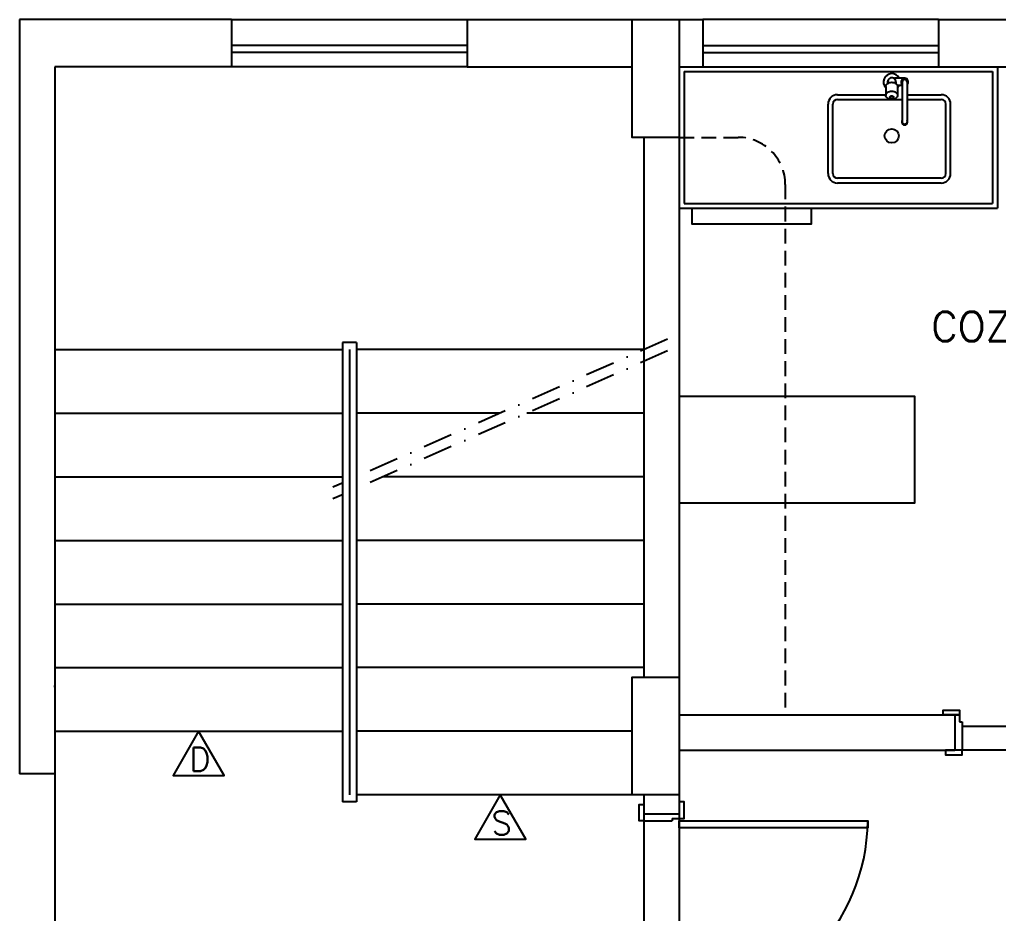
# Model space of a CAD drawing. Extents: x 126968 to 132038, y -1805 to 3860.
# Drawn here: x 129035.6 to 129451.1, y 2490.3 to 2869.6 of the extents above; entities that cross this region are included whole.
import ezdxf
from ezdxf.enums import TextEntityAlignment as Align

# ---------------------------------------------------------------- set-up
doc = ezdxf.new("R2010")
doc.units = 0
doc.header["$MEASUREMENT"] = 0
doc.linetypes.add('DASHDOT', pattern=[1, 0.5, -0.25, 0, -0.25])
doc.linetypes.add('HIDDEN', pattern=[0.375, 0.25, -0.125])
doc.layers.get('0').update_dxf_attribs({"linetype": 'CONTINUOUS'})
for name, color, linetype in [('EIXO', 1, 'DASHDOT'), ('ESCR03', 3, 'CONTINUOUS'), ('PENA01', 1, 'CONTINUOUS'), ('PENA02', 2, 'CONTINUOUS'), ('PENA03', 3, 'CONTINUOUS'), ('PENA06', 6, 'CONTINUOUS')]:
    doc.layers.add(name, color=color, linetype=linetype)
doc.layers.add('PROJEÇÃO', color=1, linetype='HIDDEN', transparency=0.51)
doc.styles.add('ROMANS', font='ROMANS.SHX')

msp = doc.modelspace()

# ---------------------------------------------------------------- linework, layer by layer
for p, q in [((129404.027, 2843.187), (129404.027, 2842.487)), ((129411.277, 2844.687), (129406.923, 2844.687)), ((129407.527, 2843.187), (129407.527, 2842.487)), ((129410.277, 2841.687), (129408.19, 2841.687)), ((129410.277, 2843.187), (129410.277, 2826.187)), ((129412.277, 2843.187), (129412.277, 2826.187)), ((129382.777, 2837.753), (129403.31, 2837.753)), ((129403.277, 2841.225), (129403.277, 2837.465)), ((129408.277, 2841.225), (129408.277, 2837.465)), ((129412.277, 2837.753), (129426.777, 2837.753)), ((129378.777, 2804.253), (129378.777, 2833.753)), ((129380.777, 2804.253), (129380.777, 2833.753)), ((129382.777, 2835.753), (129410.277, 2835.753)), ((129412.277, 2835.753), (129426.777, 2835.753)), ((129428.777, 2804.253), (129428.777, 2833.753)), ((129430.777, 2804.253), (129430.777, 2833.753)), ((129426.777, 2802.253), (129382.777, 2802.253)), ((129426.777, 2800.253), (129382.777, 2800.253))]:
    msp.add_line(p, q)
msp.add_lwpolyline([(129403.277, 2841.225, -0.1332562), (129403.451, 2841.867, -0.1067563), (129404.009, 2842.475, -0.0828275), (129404.787, 2842.851, -0.0713517), (129405.777, 2842.993, -0.0713517), (129406.768, 2842.851, -0.0828275), (129407.545, 2842.475, -0.1067563), (129408.103, 2841.867, -0.1332562), (129408.277, 2841.225)], format="xyb")
for points in [[(129408.277, 2837.465, -0.1332562), (129408.103, 2836.823, -0.1067563), (129407.545, 2836.215, -0.0828275), (129406.768, 2835.839, -0.0713517), (129405.777, 2835.697, -0.0713517), (129404.787, 2835.839, -0.0828275), (129404.009, 2836.215, -0.1067563), (129403.451, 2836.823, -0.1332562), (129403.277, 2837.465, -0.1332562), (129403.451, 2838.107, -0.1067563), (129404.009, 2838.715, -0.0828275), (129404.787, 2839.091, -0.0713517), (129405.777, 2839.233, -0.0713517), (129406.768, 2839.091, -0.0828275), (129407.545, 2838.715, -0.1067563), (129408.103, 2838.107, -0.1332562)], [(129405.027, 2836.715, -0.1332562), (129405.079, 2836.908, -0.1067563), (129405.247, 2837.09, -0.0828275), (129405.48, 2837.203, -0.0713517), (129405.777, 2837.245, -0.0713517), (129406.074, 2837.203, -0.0828275), (129406.307, 2837.09, -0.1067563), (129406.475, 2836.908, -0.1332562), (129406.527, 2836.715, -0.1332562), (129406.475, 2836.522, -0.1067563), (129406.307, 2836.34, -0.0828275), (129406.074, 2836.227, -0.0713517), (129405.777, 2836.185, -0.0713517), (129405.48, 2836.227, -0.0828275), (129405.247, 2836.34, -0.1067563), (129405.079, 2836.522, -0.1332562)]]:
    msp.add_lwpolyline(points, format="xyb", close=True)
msp.add_lwpolyline([(129320.974, 2789.615), (129320.974, 2782.888), (129371.774, 2782.888), (129371.774, 2789.615)])
msp.add_circle((129405.777, 2820.253), 3)
for centre, radius, start, end in [((129405.777, 2843.187), 3.5, 25.37693, 224.41531), ((129405.777, 2843.187), 1.75, 65.38002, 180), ((129405.777, 2843.187), 1.75, 0, 58.99728), ((129405.777, 2843.187), 3.5, 315.58469, 334.62307), ((129411.277, 2843.187), 1.5, 311.81031, 228.18969), ((129411.277, 2843.187), 1, 359.99979, 179.99979), ((129382.777, 2833.753), 4, 90, 180), ((129426.777, 2833.753), 4, 0, 90), ((129382.777, 2833.753), 2, 90, 180), ((129426.777, 2833.753), 2, 0, 90), ((129411.277, 2826.187), 1.25, 143.1301, 36.8699), ((129411.277, 2826.187), 1, 179.99988, 359.99988), ((129382.777, 2804.253), 4, 180, 270), ((129382.777, 2804.253), 2, 180, 270), ((129426.777, 2804.253), 4, 270, 0), ((129426.777, 2804.253), 2, 270, 0)]:
    msp.add_arc(centre, radius, start, end)
at = {"layer": 'EIXO', "ltscale": 25}
for p, q in [((129310.613, 2734.041), (129168.613, 2671.188)), ((129310.613, 2729.041), (129168.613, 2666.188))]:
    msp.add_line(p, q, dxfattribs=at)
at = {"layer": 'PENA01'}
for p, q in [((129505.613, 2569.615), (129435.613, 2569.615)), ((129505.613, 2559.615), (129435.613, 2559.615)), ((129050.613, 2549.615), (129050.613, 2469.615)), ((129315.613, 2530.615), (129315.613, 2448.615)), ((129300.613, 2529.615), (129300.613, 2449.615))]:
    msp.add_line(p, q, dxfattribs=at)
for points in [[(129111.613, 2567.615), (129100.788, 2548.865), (129122.438, 2548.865)], [(129239.613, 2540.615), (129228.788, 2521.865), (129250.438, 2521.865)]]:
    msp.add_lwpolyline(points, close=True, dxfattribs=at)
msp.add_arc((129313.88, 2530.332), 81.736, 271.21496, 359.49678, dxfattribs=at)
at = {"layer": 'PENA02', "linetype": 'Continuous'}
for p, q in [((129125.613, 2869.615), (129225.613, 2869.615)), ((129425.613, 2869.615), (129325.613, 2869.615)), ((129225.613, 2849.615), (129125.613, 2849.615)), ((129325.613, 2849.615), (129425.613, 2849.615))]:
    msp.add_line(p, q, dxfattribs=at)
at = {"layer": 'PENA02'}
for p, q in [((129050.613, 2729.615), (129172.613, 2729.615)), ((129300.613, 2729.615), (129178.613, 2729.615)), ((129050.613, 2702.615), (129172.613, 2702.615)), ((129239.613, 2702.615), (129178.613, 2702.615)), ((129300.613, 2702.615), (129250.909, 2702.615)), ((129050.613, 2675.615), (129172.613, 2675.615)), ((129300.613, 2675.615), (129189.909, 2675.615)), ((129050.613, 2648.615), (129172.613, 2648.615)), ((129300.613, 2648.615), (129178.613, 2648.615)), ((129050.613, 2621.615), (129172.613, 2621.615)), ((129300.613, 2621.615), (129178.613, 2621.615)), ((129050.613, 2594.615), (129172.613, 2594.615)), ((129300.613, 2594.615), (129178.613, 2594.615)), ((129050.613, 2567.615), (129172.613, 2567.615)), ((129295.613, 2567.615), (129178.613, 2567.615)), ((129295.613, 2540.615), (129178.613, 2540.615))]:
    msp.add_line(p, q, dxfattribs=at)
msp.add_lwpolyline([(129315.613, 2664.615), (129415.613, 2664.615), (129415.613, 2709.615), (129315.613, 2709.615)], close=True, dxfattribs=at)
at = {"layer": 'PENA03', "linetype": 'Continuous'}
for p, q in [((129225.613, 2858.615), (129125.613, 2858.615)), ((129325.613, 2858.615), (129425.613, 2858.615)), ((129225.613, 2855.615), (129125.613, 2855.615)), ((129325.613, 2855.615), (129425.613, 2855.615)), ((129432.613, 2574.615), (129434.613, 2574.615)), ((129434.613, 2574.615), (129434.613, 2571.615)), ((129434.613, 2571.615), (129435.613, 2571.615)), ((129435.613, 2571.615), (129435.613, 2559.615)), ((129435.613, 2559.615), (129432.613, 2559.615))]:
    msp.add_line(p, q, dxfattribs=at)
at = {"layer": 'PENA03'}
for p, q in [((129317.613, 2847.615), (129448.613, 2847.615)), ((129317.613, 2847.615), (129317.613, 2791.615)), ((129448.613, 2847.615), (129448.613, 2791.615)), ((129450.613, 2849.615), (129450.613, 2789.615)), ((129315.613, 2789.615), (129450.613, 2789.615)), ((129317.613, 2791.615), (129448.613, 2791.615)), ((129172.613, 2732.615), (129172.613, 2537.615)), ((129178.613, 2732.615), (129172.613, 2732.615)), ((129175.613, 2729.615), (129175.613, 2540.615)), ((129178.613, 2732.615), (129178.613, 2537.615)), ((129178.613, 2537.615), (129172.613, 2537.615)), ((129300.613, 2532.615), (129300.613, 2529.615)), ((129312.613, 2530.615), (129315.613, 2530.615)), ((129312.613, 2530.615), (129312.613, 2529.615)), ((129315.613, 2532.615), (129315.613, 2530.615)), ((129300.613, 2529.615), (129312.613, 2529.615))]:
    msp.add_line(p, q, dxfattribs=at)
at = {"layer": 'PENA03', "linetype": 'Continuous'}
for points in [[(129434.613, 2574.615), (129427.613, 2574.615), (129427.613, 2576.615), (129434.613, 2576.615)], [(129435.613, 2559.615), (129428.613, 2559.615), (129428.613, 2557.615), (129435.613, 2557.615)]]:
    msp.add_lwpolyline(points, close=True, dxfattribs=at)
at = {"layer": 'PENA03'}
for points in [[(129300.613, 2529.615), (129298.613, 2529.615), (129298.613, 2536.615), (129300.613, 2536.615)], [(129315.613, 2530.615), (129317.613, 2530.615), (129317.613, 2537.615), (129315.613, 2537.615)], [(129315.613, 2529.615), (129395.613, 2529.615), (129395.613, 2526.615), (129315.613, 2526.615)]]:
    msp.add_lwpolyline(points, close=True, dxfattribs=at)
at = {"layer": 'PENA06'}
for p, q in [((129125.613, 2869.615), (129035.613, 2869.615)), ((129035.613, 2869.615), (129035.613, 2549.615)), ((129225.613, 2869.615), (129325.613, 2869.615)), ((129425.613, 2869.615), (129590.613, 2869.615)), ((129050.613, 2849.615), (129050.613, 2549.615)), ((129125.613, 2849.615), (129050.613, 2849.615)), ((129225.613, 2849.615), (129295.613, 2849.615)), ((129315.613, 2849.615), (129325.613, 2849.615)), ((129315.613, 2849.615), (129315.613, 2569.615)), ((129425.613, 2849.615), (129580.613, 2849.615)), ((129300.613, 2819.615), (129300.613, 2590.615)), ((129050.613, 2586.615), (129050.103, 2586.615)), ((129315.613, 2574.615), (129432.613, 2574.615)), ((129432.613, 2574.615), (129432.613, 2559.615)), ((129315.613, 2559.615), (129315.613, 2532.615)), ((129315.613, 2559.615), (129432.613, 2559.615)), ((129050.613, 2549.615), (129035.613, 2549.615)), ((129300.613, 2540.615), (129300.613, 2532.615)), ((129300.613, 2532.615), (129315.613, 2532.615))]:
    msp.add_line(p, q, dxfattribs=at)
at = {"layer": 'PENA06', "linetype": 'Continuous'}
for p, q in [((129125.613, 2869.615), (129125.613, 2849.615)), ((129225.613, 2869.615), (129225.613, 2849.615)), ((129325.613, 2869.615), (129325.613, 2849.615)), ((129425.613, 2869.615), (129425.613, 2849.615))]:
    msp.add_line(p, q, dxfattribs=at)
at = {"layer": 'PENA06'}
for points in [[(129315.613, 2819.615), (129295.613, 2819.615), (129295.613, 2869.615), (129315.613, 2869.615)], [(129315.613, 2540.615), (129295.613, 2540.615), (129295.613, 2590.615), (129315.613, 2590.615)]]:
    msp.add_lwpolyline(points, close=True, dxfattribs=at)
at = {"layer": 'PROJEÇÃO', "ltscale": 25}
for p, q in [((129315.613, 2819.615), (129340.613, 2819.615)), ((129360.613, 2799.615), (129360.613, 2574.615))]:
    msp.add_line(p, q, dxfattribs=at)
msp.add_arc((129340.613, 2799.615), 20, 0, 90, dxfattribs=at)

# ---------------------------------------------------------------- texts
at = {"layer": 'ESCR03', "color": 4, "linetype": 'Continuous', "style": 'ROMANS'}
msp.add_text('COZINHA', height=12.5, dxfattribs=at).set_placement((129458.18, 2739.383), align=Align.MIDDLE)
at = {"layer": 'ESCR03', "color": 3, "linetype": 'Continuous', "style": 'ROMANS'}
for s, p in [('D', (129112.228, 2555.739)), ('S', (129240.228, 2528.739))]:
    msp.add_text(s, height=10, dxfattribs=at).set_placement(p, align=Align.MIDDLE)

doc.saveas('drawing.dxf')
